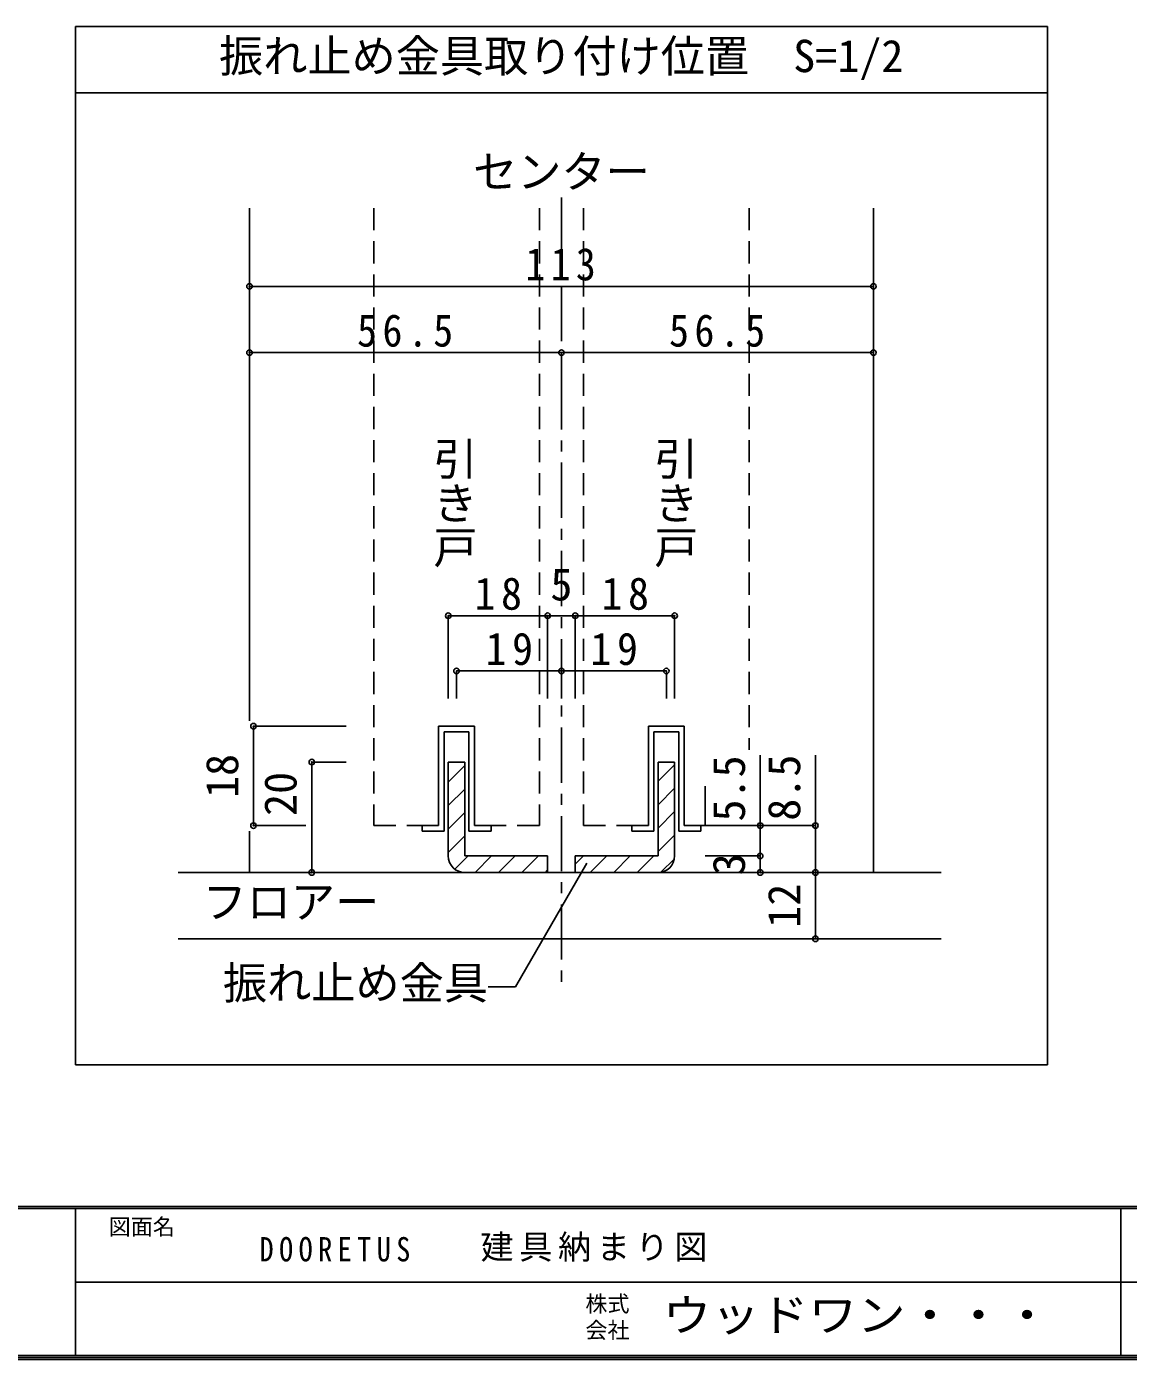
# Model space of a CAD drawing. Units: millimetres on the paper, enlarged 5 times, with parts at other scales. Extents: x -973 to 977, y -718 to 696.
# Drawn here: x -20 to 478, y -701 to -98 of the extents above; entities that cross this region are included whole.
import ezdxf
from ezdxf.enums import TextEntityAlignment as Align

# ---------------------------------------------------------------- set-up
doc = ezdxf.new("R2010")
doc.units = ezdxf.units.MM
doc.header["$LTSCALE"] = 5
doc.header["$PDMODE"] = 32
doc.header["$PDSIZE"] = 2.5
doc.linetypes.add('CHAIN1', pattern=[8, 5, -1, 1, -1])
doc.linetypes.add('DASHED2', pattern=[3, 2, -1])
for name, color, linetype in [('0-A_文字', 3, 'Continuous'), ('1-1_通り芯', 4, 'CHAIN1'), ('1-3_仕上げ', 2, 'Continuous'), ('1-4_枠', 4, 'CHAIN1'), ('1-6_扉', 7, 'DASHED2'), ('1-7_金物', 7, 'Continuous'), ('1-A_文字', 7, 'Continuous'), ('1-B_寸法', 7, 'Continuous'), ('F-0_補助線', 7, 'Continuous'), ('F-1_枠', 6, 'Continuous'), ('F-A_文字', 7, 'Continuous')]:
    doc.layers.add(name, color=color, linetype=linetype)
doc.styles.add('@ＭＳ ゴシック', font='')
doc.styles.add('ＭＳ ゴシック', font='')
doc.styles.get('@ＭＳ ゴシック').set_extended_font_data('@MS Gothic')
doc.styles.get('ＭＳ ゴシック').set_extended_font_data('MS Gothic')

msp = doc.modelspace()

# ---------------------------------------------------------------- linework, layer by layer
at = {"layer": '0-A_文字'}
for p, q in [((1.653, -567.5), (1.653, -97.5)), ((1.653, -97.5), (441.653, -97.5)), ((441.653, -97.5), (441.653, -567.5)), ((1.653, -127.5), (441.653, -127.5)), ((1.653, -567.5), (441.653, -567.5))]:
    msp.add_line(p, q, dxfattribs=at)
at = {"layer": '1-1_通り芯'}
msp.add_line((221.653, -174.852), (221.653, -532.789), dxfattribs=at)
at = {"layer": '1-3_仕上げ'}
for p, q in [((48.147, -480.443), (393.641, -480.443)), ((48.147, -510.443), (393.641, -510.443))]:
    msp.add_line(p, q, dxfattribs=at)
at = {"layer": '1-4_枠', "color": 3, "linetype": 'Continuous'}
for p, q in [((80.403, -179.652), (80.403, -411.693)), ((362.903, -179.652), (362.903, -480.443)), ((80.403, -461.693), (80.403, -480.443))]:
    msp.add_line(p, q, dxfattribs=at)
at = {"layer": '1-6_扉'}
for p, q in [((136.653, -179.652), (136.653, -459.193)), ((211.653, -179.652), (211.653, -459.193)), ((231.653, -179.652), (231.653, -459.193)), ((306.653, -179.652), (306.653, -424.849)), ((166.028, -414.193), (166.028, -459.193)), ((182.278, -414.193), (166.028, -414.193)), ((261.028, -459.193), (261.028, -414.193)), ((277.278, -414.193), (263.528, -414.193)), ((277.278, -459.193), (277.278, -414.193)), ((136.653, -459.193), (166.028, -459.193)), ((231.653, -459.193), (261.028, -459.193)), ((277.278, -459.193), (284.153, -459.193)), ((284.776, -459.193), (286.653, -459.193))]:
    msp.add_line(p, q, dxfattribs=at)
msp.add_lwpolyline([(211.653, -459.193), (182.278, -459.193), (182.278, -414.193)], dxfattribs=at)
at = {"layer": '1-7_金物'}
for p, q in [((166.026, -459.193), (166.026, -414.193)), ((166.026, -414.193), (182.276, -414.193)), ((182.276, -414.193), (182.276, -459.193)), ((261.026, -459.193), (261.026, -414.193)), ((261.026, -414.193), (277.276, -414.193)), ((277.276, -414.193), (277.276, -459.193)), ((168.526, -461.693), (168.526, -416.693)), ((179.776, -416.693), (168.526, -416.693)), ((179.776, -416.693), (179.776, -461.693)), ((263.526, -461.693), (263.526, -416.693)), ((274.776, -416.693), (263.526, -416.693)), ((274.776, -416.693), (274.776, -461.693)), ((158.526, -459.193), (166.026, -459.193)), ((158.526, -461.693), (158.526, -459.193)), ((168.526, -461.693), (158.526, -461.693)), ((179.776, -461.693), (189.776, -461.693)), ((182.276, -459.193), (189.776, -459.193)), ((189.776, -459.193), (189.776, -461.693)), ((253.526, -459.193), (261.026, -459.193)), ((253.526, -461.693), (253.526, -459.193)), ((263.526, -461.693), (253.526, -461.693)), ((274.776, -461.693), (284.776, -461.693)), ((277.276, -459.193), (284.776, -459.193)), ((284.776, -459.193), (284.776, -461.693))]:
    msp.add_line(p, q, dxfattribs=at)
at = {"layer": '1-7_金物', "color": 3}
for p, q in [((177.901, -430.443), (170.401, -430.443)), ((170.401, -472.943), (170.401, -430.443)), ((177.901, -430.443), (177.901, -472.943)), ((265.401, -430.443), (272.901, -430.443)), ((265.401, -430.443), (265.401, -472.943)), ((272.901, -472.943), (272.901, -430.443)), ((215.401, -472.943), (177.901, -472.943)), ((215.401, -472.943), (215.401, -480.443)), ((227.901, -472.943), (227.901, -480.443)), ((227.901, -472.943), (265.401, -472.943)), ((177.901, -480.443), (215.401, -480.443)), ((265.401, -480.443), (227.901, -480.443))]:
    msp.add_line(p, q, dxfattribs=at)
at = {"layer": '1-7_金物', "color": 4}
for p, q in [((170.401, -439.556), (177.901, -432.056)), ((265.401, -439.149), (272.901, -431.649)), ((170.401, -450.162), (177.901, -442.662)), ((265.401, -449.755), (272.901, -442.255)), ((170.401, -460.769), (177.901, -453.269)), ((265.401, -460.362), (272.901, -452.862)), ((170.401, -471.376), (177.901, -463.876)), ((265.401, -470.968), (272.901, -463.468)), ((173.424, -478.96), (179.441, -472.943)), ((182.547, -480.443), (190.047, -472.943)), ((193.154, -480.443), (200.654, -472.943)), ((203.761, -480.443), (211.261, -472.943)), ((227.901, -476.649), (231.607, -472.943)), ((234.714, -480.443), (242.213, -472.943)), ((245.32, -480.443), (252.82, -472.943)), ((255.927, -480.443), (263.427, -472.943)), ((266.635, -480.341), (272.801, -474.175)), ((214.367, -480.443), (215.399, -479.411))]:
    msp.add_line(p, q, dxfattribs=at)
at = {"layer": '1-7_金物', "color": 3}
for centre, start, end in [((177.901, -472.943), 180, 270), ((265.401, -472.943), 270, 0)]:
    msp.add_arc(centre, 7.5, start, end, dxfattribs=at)
at = {"layer": '1-A_文字'}
for p, q in [((233.202, -476.206), (200.91, -532.137)), ((200.91, -532.137), (188.41, -532.137))]:
    msp.add_line(p, q, dxfattribs=at)
at = {"layer": '1-B_寸法', "color": 4}
for p, q in [((80.403, -215.081), (362.903, -215.081)), ((80.403, -245.081), (221.653, -245.081)), ((80.403, -245.081), (80.403, -270.081)), ((221.653, -245.081), (221.653, -270.081)), ((221.653, -245.081), (362.903, -245.081)), ((362.903, -245.081), (362.903, -270.081)), ((170.403, -364.193), (215.401, -364.193)), ((170.403, -364.193), (170.403, -401.693)), ((215.401, -364.193), (215.401, -401.693)), ((215.401, -364.193), (227.903, -364.193)), ((227.903, -364.193), (227.903, -401.693)), ((227.903, -364.193), (272.903, -364.193)), ((272.903, -364.193), (272.903, -401.693)), ((174.153, -389.193), (221.653, -389.193)), ((174.153, -389.193), (174.153, -401.693)), ((221.653, -389.193), (221.653, -401.693)), ((221.653, -389.193), (269.153, -389.193)), ((269.153, -389.193), (269.153, -401.693)), ((82.207, -459.193), (82.207, -414.193)), ((82.207, -414.193), (124.153, -414.193)), ((311.653, -472.943), (311.653, -427.349)), ((336.653, -480.443), (336.653, -427.349)), ((108.623, -480.443), (108.623, -430.443)), ((108.623, -430.443), (124.153, -430.443)), ((286.653, -459.193), (286.653, -441.371)), ((82.207, -459.193), (105.987, -459.193)), ((336.653, -459.193), (286.653, -459.193)), ((311.653, -472.943), (286.653, -472.943)), ((311.653, -480.443), (311.653, -472.943)), ((108.623, -480.443), (124.153, -480.443)), ((336.653, -480.443), (286.653, -480.443)), ((336.653, -510.443), (336.653, -480.443)), ((336.653, -510.443), (286.653, -510.443))]:
    msp.add_line(p, q, dxfattribs=at)
at = {"layer": '1-B_寸法'}
for p in [(80.403, -215.081), (362.903, -215.081), (80.403, -245.081), (221.653, -245.081), (362.903, -245.081), (170.403, -364.193), (215.401, -364.193), (227.903, -364.193), (272.903, -364.193), (174.153, -389.193), (221.653, -389.193), (269.153, -389.193), (82.207, -414.193), (108.623, -430.443), (82.207, -459.193), (311.653, -459.193), (336.653, -459.193), (311.653, -472.943), (108.623, -480.443), (311.653, -480.443), (336.653, -480.443), (336.653, -510.443)]:
    msp.add_point(p, dxfattribs=at)
at = {"layer": 'F-1_枠'}
for p, q in [((976.653, -631.667), (-973.347, -631.667)), ((976.653, -632.5), (-973.347, -632.5)), ((1.653, -632.5), (1.653, -699.167)), ((474.986, -632.5), (474.986, -699.167)), ((1.653, -665.833), (974.986, -665.834)), ((976.653, -699.167), (-973.347, -699.167)), ((976.653, -700), (-973.347, -700)), ((976.653, -700.833), (-973.347, -700.833))]:
    msp.add_line(p, q, dxfattribs=at)

# ---------------------------------------------------------------- texts
at = {"layer": '0-A_文字', "color": 7, "style": 'ＭＳ ゴシック'}
msp.add_text('振れ止め金具取り付け位置\u3000S=1/2', height=14.66, dxfattribs=at).set_placement((66.653, -122.5), align=Align.BOTTOM_LEFT)
at = {"layer": '1-A_文字', "style": 'ＭＳ ゴシック'}
for s, p in [('センター', (181.653, -174.852)), ('フロアー', (59.16, -505.443)), ('振れ止め金具', (68.41, -542.137))]:
    msp.add_text(s, height=14.66, dxfattribs=at).set_placement(p, align=Align.BOTTOM_LEFT)
at = {"layer": '1-A_文字', "style": '@ＭＳ ゴシック'}
for p in [(161.653, -283.011), (261.653, -283.011)]:
    msp.add_text('引き戸', height=14.66, rotation=270, dxfattribs=at).set_placement(p, align=Align.BOTTOM_LEFT)
at = {"layer": '1-B_寸法', "style": 'ＭＳ ゴシック'}
msp.add_text('5', height=14.66, dxfattribs=at).set_placement((216.652, -361.693), align=Align.BOTTOM_LEFT)
for s, p in [('18', (79.707, -446.693)), ('8.5', (334.153, -456.991)), ('5.5', (309.153, -457.349)), ('20', (106.123, -454.818)), ('3', (309.153, -481.693)), ('12', (334.153, -505.443))]:
    msp.add_text(s, height=14.66, rotation=90, dxfattribs=at).set_placement(p, align=Align.BOTTOM_LEFT)
at = {"layer": '1-B_寸法', "char_height": 14.66, "attachment_point": 7, "style": 'ＭＳ ゴシック'}
for s, insert in [('\\T1.27;\\W0.9;113', (205.403, -212.581)), ('\\T1.28;\\W0.9;56.5', (129.153, -242.581)), ('\\T1.28;\\W0.9;56.5', (270.403, -242.581)), ('\\T1.27;\\W0.95;18', (182.277, -361.693)), ('\\T1.27;\\W0.95;18', (239.778, -361.693)), ('\\T1.27;\\W0.95;19', (187.278, -386.693)), ('\\T1.27;\\W0.95;19', (234.778, -386.693))]:
    msp.add_mtext(s, dxfattribs=dict(at, insert=insert))
at = {"layer": 'F-0_補助線', "char_height": 11, "attachment_point": 7, "style": 'ＭＳ ゴシック'}
for s, insert in [('\\T1.39;\\W0.85;DOORETUS', (84.986, -656.667)), ('\\T1.17;建具納まり図', (184.986, -656.667))]:
    msp.add_mtext(s, dxfattribs=dict(at, insert=insert))
at = {"layer": 'F-A_文字', "style": 'ＭＳ ゴシック'}
for s, p in [('図面名', (16.653, -646.667)), ('株式', (232.486, -681.5)), ('会社', (232.486, -693.5))]:
    msp.add_text(s, height=7.331, dxfattribs=at).set_placement(p, align=Align.BOTTOM_LEFT)
at = {"layer": 'F-A_文字', "style": 'ＭＳ ゴシック', "width": 1.1}
msp.add_text('ウッドワン・・・', height=14.66, dxfattribs=at).set_placement((267.486, -692.5), align=Align.BOTTOM_LEFT)

doc.saveas('drawing.dxf')
